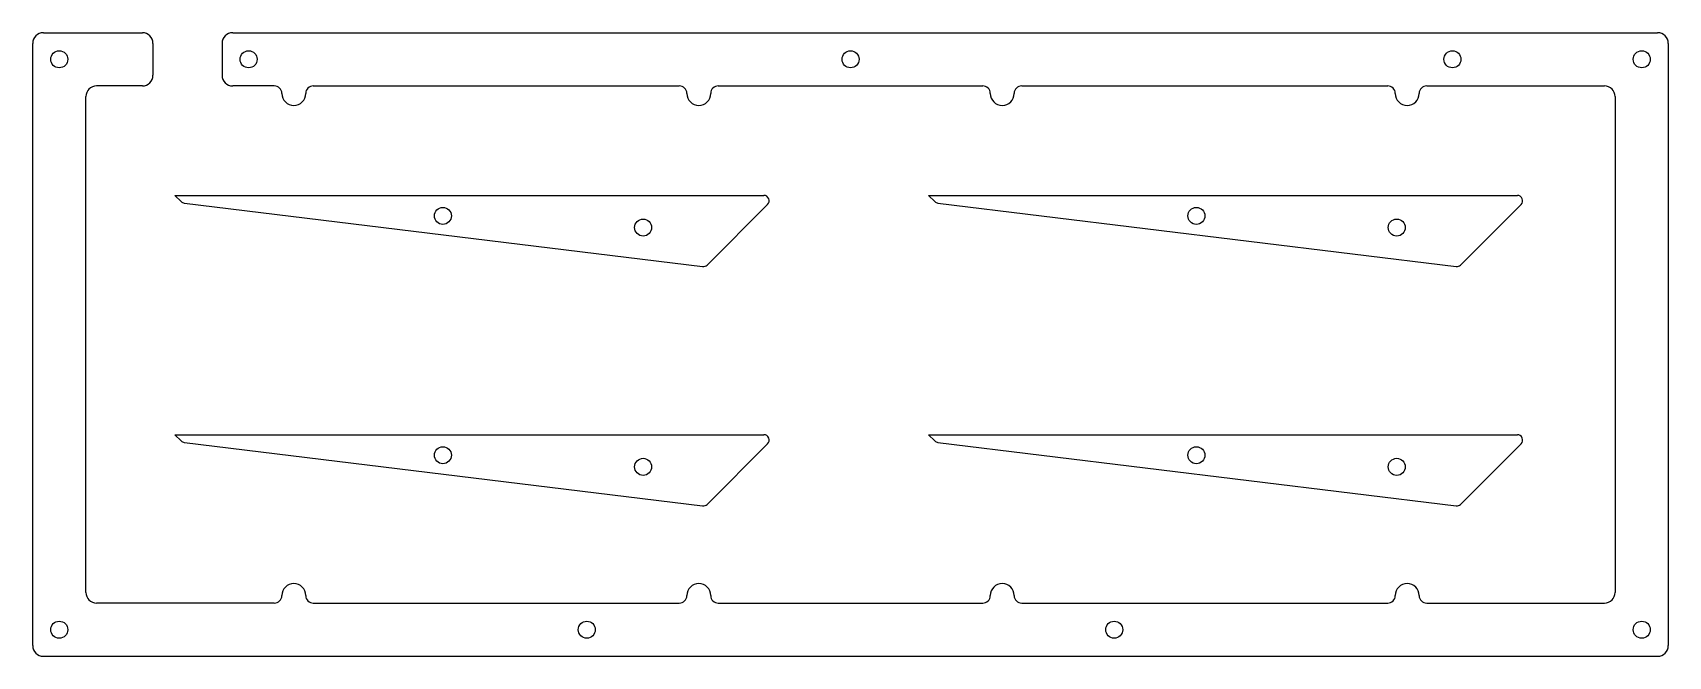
# Model space of a CAD drawing. Header units: millimetres. Extents: x 0 to 308, y 0 to 117.
import ezdxf

# ---------------------------------------------------------------- set-up
doc = ezdxf.new("R2010")
doc.units = ezdxf.units.MM
doc.header["$MEASUREMENT"] = 0

msp = doc.modelspace()

# ---------------------------------------------------------------- linework, layer by layer
for p, q in [((2, 117.25), (20.63, 117.25)), ((37.63, 117.25), (305.75, 117.25)), ((0, 2), (0, 115.25)), ((22.63, 115.25), (22.63, 109.25)), ((35.63, 115.25), (35.63, 109.25)), ((307.75, 115.25), (307.75, 2)), ((10, 12), (10, 105.25)), ((20.63, 107.25), (12, 107.25)), ((45.45, 107.25), (37.63, 107.25)), ((52.8, 107.25), (121.65, 107.25)), ((129, 107.25), (178.75, 107.25)), ((186.1, 107.25), (254.95, 107.25)), ((262.3, 107.25), (295.75, 107.25)), ((297.75, 105.25), (297.75, 12)), ((26.77, 86.66), (137.56, 86.66)), ((26.77, 86.66), (27.95, 85.49)), ((168.56, 86.66), (279.35, 86.66)), ((168.56, 86.66), (169.73, 85.49)), ((28.53, 85.21), (126.05, 73.28)), ((138.27, 84.96), (126.88, 73.56)), ((170.32, 85.21), (267.84, 73.28)), ((280.05, 84.96), (268.66, 73.56)), ((26.77, 41.66), (137.56, 41.66)), ((26.77, 41.66), (27.95, 40.49)), ((28.53, 40.21), (126.05, 28.28)), ((168.56, 41.66), (279.35, 41.66)), ((168.56, 41.66), (169.73, 40.49)), ((170.32, 40.21), (267.84, 28.28)), ((138.27, 39.96), (126.88, 28.56)), ((280.05, 39.96), (268.66, 28.56)), ((45.45, 10), (12, 10)), ((52.8, 10), (121.65, 10)), ((129, 10), (178.75, 10)), ((186.1, 10), (254.95, 10)), ((262.3, 10), (295.75, 10)), ((2, 0), (305.75, 0))]:
    msp.add_line(p, q)
for centre in [(5, 112.25), (40.63, 112.25), (153.88, 112.25), (267.13, 112.25), (302.75, 112.25), (77.17, 82.81), (218.95, 82.81), (114.86, 80.62), (256.65, 80.62), (77.17, 37.81), (114.86, 35.62), (218.95, 37.81), (256.65, 35.62), (5, 5), (104.25, 5), (203.5, 5), (302.75, 5)]:
    msp.add_circle(centre, 1.6)
for centre, radius, start, end in [((2, 115.25), 2, 90, 180), ((20.63, 115.25), 2, 0, 90), ((37.63, 115.25), 2, 90, 180), ((305.75, 115.25), 2, 0, 90), ((20.63, 109.25), 2, 270, 0), ((37.63, 109.25), 2, 180, 270), ((12, 105.25), 2, 90, 180), ((45.45, 105.83), 1.43, 0, 90), ((49.13, 105.83), 2.25, 180, 360), ((52.8, 105.83), 1.43, 90, 180), ((121.65, 105.83), 1.43, 0, 90), ((125.33, 105.83), 2.25, 180, 0), ((129, 105.83), 1.43, 90, 180), ((178.75, 105.83), 1.43, 0, 90), ((182.43, 105.83), 2.25, 180, 360), ((186.1, 105.83), 1.43, 90, 180), ((254.95, 105.83), 1.43, 0, 90), ((258.63, 105.83), 2.25, 180, 0), ((262.3, 105.83), 1.43, 90, 180), ((295.75, 105.25), 2, 0, 90), ((137.56, 85.66), 1, 315, 90), ((279.35, 85.66), 1, 315, 90), ((28.65, 86.2), 1, 225, 263.0257), ((170.44, 86.2), 1, 225, 263.0257), ((126.17, 74.27), 1, 263.3865, 315), ((267.95, 74.27), 1, 263.3865, 315), ((28.65, 41.2), 1, 225, 263.0257), ((137.56, 40.66), 1, 315, 90), ((170.44, 41.2), 1, 225, 263.0257), ((279.35, 40.66), 1, 315, 90), ((126.17, 29.27), 1, 263.3865, 315), ((267.95, 29.27), 1, 263.3865, 315), ((49.13, 11.43), 2.25, 0, 180), ((125.33, 11.43), 2.25, 0, 180), ((182.43, 11.43), 2.25, 0, 180), ((258.63, 11.43), 2.25, 0, 180), ((12, 12), 2, 180, 270), ((45.45, 11.43), 1.43, 270, 360), ((52.8, 11.43), 1.43, 180, 270), ((121.65, 11.43), 1.43, 270, 360), ((129, 11.43), 1.43, 180, 270), ((178.75, 11.43), 1.43, 270, 360), ((186.1, 11.43), 1.43, 180, 270), ((254.95, 11.43), 1.43, 270, 360), ((262.3, 11.43), 1.43, 180, 270), ((295.75, 12), 2, 270, 0), ((2, 2), 2, 180, 270), ((305.75, 2), 2, 270, 0)]:
    msp.add_arc(centre, radius, start, end)

doc.saveas('drawing.dxf')
